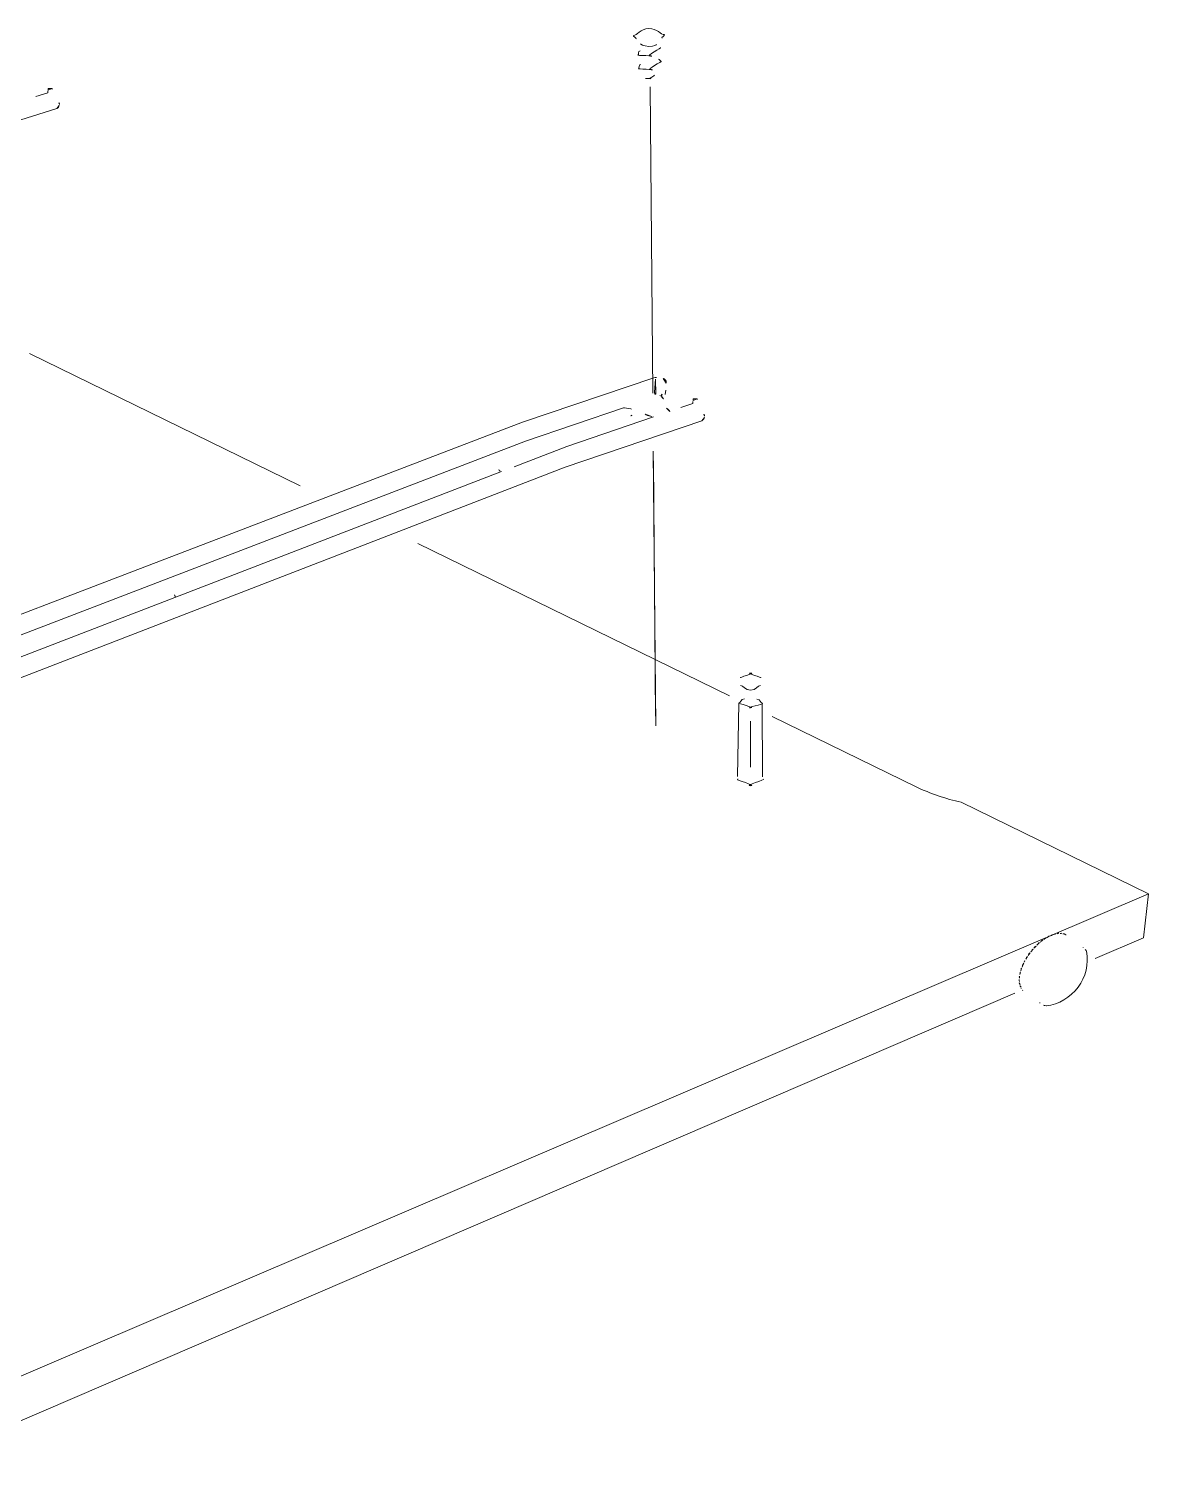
# Model space of a CAD drawing. Header units: metres. Extents: x -27.1 to 47.9, y -10.7 to 6.6.
# Drawn here: x 27.739 to 28.329, y 3.96 to 4.712 of the extents above; entities that cross this region are included whole.
import ezdxf

# ---------------------------------------------------------------- set-up
doc = ezdxf.new("R2010")
doc.units = ezdxf.units.M
doc.header["$MEASUREMENT"] = 0
doc.layers.add('PDF_Working_Num_Penna__255_Num_Penna__255_Num_Penna__255_Num_Penna__255_Num_Penna__255_Num_Penna__255', color=255, linetype='Continuous', lineweight=18)
doc.layers.add('PDF_Working_Num_Penna__7_Num_Penna__7_Num_Penna__7_Num_Penna__7_Num_Penna__7_Num_Penna__7', color=7, linetype='Continuous', lineweight=18)

msp = doc.modelspace()

# ---------------------------------------------------------------- linework, layer by layer
at = {"layer": 'PDF_Working_Num_Penna__255_Num_Penna__255_Num_Penna__255_Num_Penna__255_Num_Penna__255_Num_Penna__255', "color": 255, "linetype": 'Continuous', "lineweight": 18, "flags": 128}
for points in [[(28.06776, 4.52033), (28.06633, 4.68176)], [(28.06926, 4.35035), (28.06807, 4.48474)]]:
    msp.add_lwpolyline(points, dxfattribs=at)
at = {"layer": 'PDF_Working_Num_Penna__7_Num_Penna__7_Num_Penna__7_Num_Penna__7_Num_Penna__7_Num_Penna__7', "color": 7, "linetype": 'Continuous', "lineweight": 18, "flags": 128}
for points in [[(27.74924, 4.6785), (27.74303, 4.67654)], [(27.74937, 4.67952), (27.74924, 4.6785)], [(27.75155, 4.68072), (27.74966, 4.68074), (27.74953, 4.68055), (27.74945, 4.68029), (27.74941, 4.67994)], [(27.75155, 4.68072), (27.75168, 4.68048)], [(27.75396, 4.67028), (27.75432, 4.67047), (27.75462, 4.6707), (27.75491, 4.671), (27.75511, 4.67142), (27.75528, 4.67184)], [(27.75536, 4.67245), (27.75536, 4.6727), (27.75532, 4.67291), (27.7552, 4.67315), (27.75507, 4.67334)], [(28.06965, 4.52859), (28.06931, 4.52859), (28.06893, 4.52859), (28.06864, 4.52856)], [(28.06927, 4.52768), (28.06868, 4.52087), (28.06868, 4.52058), (28.06876, 4.52032), (28.06888, 4.52012), (28.06906, 4.51995), (28.06931, 4.51987)], [(28.07489, 4.52574), (28.07485, 4.52624), (28.07472, 4.52675), (28.07446, 4.52717), (28.07413, 4.52756), (28.07371, 4.52788), (28.07321, 4.52809)], [(28.07237, 4.51878), (28.07191, 4.51903), (28.07153, 4.51924)], [(28.07236, 4.51878), (28.07229, 4.51908), (28.07229, 4.51928), (28.07233, 4.51945), (28.07242, 4.51961), (28.07254, 4.51975), (28.07271, 4.51978)], [(28.07237, 4.51877), (28.07254, 4.51837), (28.0728, 4.51793), (28.07308, 4.51764), (28.07342, 4.51739)], [(28.07455, 4.52205), (28.07434, 4.5197)], [(28.09113, 4.51736), (28.0892, 4.51739), (28.08907, 4.51718), (28.08899, 4.51689), (28.08895, 4.51651)], [(28.09113, 4.51735), (28.09125, 4.5171)], [(28.05617, 4.51215), (28.05659, 4.51193)], [(28.0767, 4.5108), (28.07652, 4.51114), (28.07628, 4.51152), (28.07594, 4.51185), (28.07551, 4.51219), (28.07502, 4.51249)], [(28.08878, 4.51492), (28.08248, 4.51278)], [(28.0889, 4.51605), (28.08878, 4.51492)], [(28.05629, 4.5085), (28.05651, 4.50859), (28.05668, 4.50871), (28.05676, 4.50887)], [(28.06377, 4.5093), (28.06436, 4.509), (28.06502, 4.50871), (28.06574, 4.50845), (28.06654, 4.5082), (28.06734, 4.50803)], [(28.09357, 4.5059), (28.09394, 4.50611), (28.09424, 4.50636), (28.09453, 4.50669), (28.09474, 4.50715), (28.0949, 4.50761)], [(28.09499, 4.50829), (28.09499, 4.50854), (28.09495, 4.50878), (28.09483, 4.50905), (28.0947, 4.50925)], [(27.9868, 4.48012), (27.98684, 4.47988)], [(27.98696, 4.47962), (27.98747, 4.47932)], [(27.81591, 4.41424), (27.81595, 4.41394)], [(27.81608, 4.41364), (27.81654, 4.41339)], [(28.27183, 4.23138), (28.27153, 4.23116)], [(28.27302, 4.2323), (28.27283, 4.23234), (28.27262, 4.23219), (28.27239, 4.23197), (28.27228, 4.23173), (28.27206, 4.23159)], [(28.27485, 4.2335), (28.27466, 4.23353), (28.27445, 4.23344), (28.27423, 4.23329), (28.27405, 4.23302), (28.27354, 4.23266)], [(28.27663, 4.23451), (28.27645, 4.23455), (28.27623, 4.23445), (28.27602, 4.23431), (28.27585, 4.23408), (28.27534, 4.2338)], [(28.2783, 4.23524), (28.27798, 4.23522), (28.27766, 4.23491), (28.27712, 4.23469)], [(28.27999, 4.23574), (28.27981, 4.23578), (28.27961, 4.23571), (28.27937, 4.23548), (28.2789, 4.23538)], [(28.28159, 4.23604), (28.28125, 4.23598), (28.28103, 4.23581), (28.28057, 4.2357)], [(28.28306, 4.23602), (28.28272, 4.23594), (28.28257, 4.23585), (28.2822, 4.23586)], [(28.28441, 4.2357), (28.28408, 4.23569), (28.2837, 4.23565)], [(28.28441, 4.2357), (28.28519, 4.23512), (28.2854, 4.23521)], [(28.26504, 4.22373), (28.26481, 4.22357), (28.26458, 4.22336), (28.26448, 4.22313), (28.26449, 4.22286), (28.26413, 4.22229)], [(28.26636, 4.22571), (28.26614, 4.22556), (28.26597, 4.22536), (28.2658, 4.22512), (28.26576, 4.22488), (28.2654, 4.2243)], [(28.26793, 4.2276), (28.26771, 4.22746), (28.26749, 4.22731), (28.26731, 4.22702), (28.26726, 4.22678), (28.26678, 4.22628)], [(28.26952, 4.2293), (28.26933, 4.22927), (28.2691, 4.22912), (28.26893, 4.22883), (28.26881, 4.2286), (28.26834, 4.22811)], [(28.27123, 4.2309), (28.27103, 4.23089), (28.2708, 4.23072), (28.27064, 4.2305), (28.27054, 4.23026), (28.26999, 4.22978)], [(28.29435, 4.22855), (28.29425, 4.22871)], [(28.26192, 4.21764), (28.26176, 4.21741), (28.26164, 4.21712), (28.26161, 4.21693), (28.26164, 4.21674), (28.26147, 4.21619)], [(28.26267, 4.21956), (28.2625, 4.21939), (28.26239, 4.21916), (28.26236, 4.21897), (28.26239, 4.21877), (28.26215, 4.21818)], [(28.26275, 4.21966), (28.26305, 4.22026)], [(28.26335, 4.22083), (28.26332, 4.22104), (28.26344, 4.22127), (28.26361, 4.22156)], [(28.26068, 4.21121), (28.26062, 4.21162)], [(28.26067, 4.21121), (28.26083, 4.21067)], [(28.2608, 4.21292), (28.2607, 4.21308), (28.26074, 4.21326), (28.26079, 4.21351)], [(28.26082, 4.20959), (28.26071, 4.20974), (28.26076, 4.20998)], [(28.2608, 4.21291), (28.26083, 4.21241)], [(28.26082, 4.20959), (28.26098, 4.20943), (28.26111, 4.20907)], [(28.26136, 4.21563), (28.26114, 4.21541), (28.26109, 4.21517), (28.26104, 4.21492), (28.26114, 4.21478), (28.26104, 4.21422)], [(28.2612, 4.20818), (28.2611, 4.20832), (28.26113, 4.2085)], [(28.2612, 4.20818), (28.26147, 4.20793), (28.26162, 4.20765)], [(28.26173, 4.20693), (28.26165, 4.20719)], [(28.26258, 4.20593), (28.26248, 4.20607)], [(28.27161, 4.1994), (28.27141, 4.19931)], [(28.27379, 4.19803), (28.27343, 4.19816)], [(28.27478, 4.19779), (28.27496, 4.19776)]]:
    msp.add_lwpolyline(points, close=True, dxfattribs=at)
for points in [[(28.06776, 4.52033), (28.06633, 4.68176)], [(27.75396, 4.67028), (27.68317, 4.64793)], [(27.88217, 4.47162), (27.73971, 4.54128)], [(27.99922, 4.5051), (28.06834, 4.52847)], [(28.05617, 4.51215), (28.05286, 4.51265), (28.05261, 4.51268), (28.05235, 4.51265), (28.00068, 4.49511), (27.47014, 4.29135)], [(27.48961, 4.31003), (27.99922, 4.5051)], [(28.09356, 4.5059), (28.02172, 4.48135)], [(28.02243, 4.49229), (28.06817, 4.50791)], [(27.99478, 4.48163), (28.02243, 4.49229)], [(28.06931, 4.34522), (28.06803, 4.48987)], [(27.47123, 4.26852), (28.02172, 4.48135)], [(27.73469, 4.38142), (27.98806, 4.47908)], [(28.10821, 4.36109), (27.94416, 4.44131)], [(28.11303, 4.35721), (28.11236, 4.31852)], [(28.12542, 4.35721), (28.12553, 4.31841)], [(28.11928, 4.34763), (28.11928, 4.32341)], [(28.32867, 4.25686), (27.63344, 3.95951)], [(27.73092, 3.97756), (28.25834, 4.20451)]]:
    msp.add_lwpolyline(points, dxfattribs=at)
for points in [[(28.30062, 4.2227), (28.32608, 4.23365), (28.32867, 4.25686), (28.23009, 4.30499, -0.054644), (28.20639, 4.31308), (28.13067, 4.3501)], [(28.29537, 4.22747), (28.29574, 4.22708), (28.29597, 4.22685), (28.29616, 4.22655, -0.430137), (28.27478, 4.19779), (28.27411, 4.19798), (28.27379, 4.19803)]]:
    msp.add_lwpolyline(points, format="xyb", dxfattribs=at)
at = {"layer": 'PDF_Working_Num_Penna__7_Num_Penna__7_Num_Penna__7_Num_Penna__7_Num_Penna__7_Num_Penna__7', "color": 7, "linetype": 'Continuous', "lineweight": 18}
msp.add_arc((28.11418, 4.31699), 0.00174, 166.52367, 179.65387, dxfattribs=at)
for points in [[(28.05886, 4.70694), (28.05978, 4.70694), (28.05698, 4.70856), (28.0576, 4.70856)], [(28.05755, 4.70868), (28.05944, 4.70868), (28.06111, 4.71235), (28.06562, 4.71235)], [(28.06562, 4.71235), (28.07012, 4.71235), (28.07199, 4.70917), (28.07388, 4.70917)], [(28.07388, 4.70904), (28.0745, 4.70904), (28.0717, 4.70732), (28.07264, 4.70732)], [(28.06663, 4.69789), (28.07009, 4.69789), (28.0585, 4.69833), (28.05991, 4.69833)], [(28.05991, 4.69833), (28.06062, 4.69833), (28.05987, 4.70067), (28.06111, 4.70067)], [(28.06128, 4.7044), (28.06128, 4.7044), (28.06273, 4.703), (28.06574, 4.703)], [(28.07182, 4.70235), (28.07325, 4.70235), (28.06316, 4.69789), (28.06663, 4.69789)], [(28.06574, 4.703), (28.06875, 4.703), (28.06968, 4.70404), (28.06968, 4.70404)], [(28.07179, 4.70245), (28.07183, 4.70245), (28.07179, 4.70235), (28.07182, 4.70235)], [(28.06689, 4.69069), (28.07035, 4.69069), (28.05873, 4.69115), (28.06016, 4.69115)], [(28.06016, 4.69115), (28.06087, 4.69115), (28.06013, 4.69348), (28.06138, 4.69348)], [(28.07209, 4.69517), (28.07352, 4.69517), (28.06341, 4.69069), (28.06689, 4.69069)], [(28.07076, 4.69617), (28.07148, 4.69617), (28.07158, 4.69517), (28.07209, 4.69517)], [(28.06661, 4.68597), (28.06798, 4.68597), (28.06339, 4.68615), (28.06396, 4.68615)], [(28.06865, 4.68774), (28.06922, 4.68774), (28.06523, 4.68597), (28.06661, 4.68597)], [(28.11928, 4.37304), (28.12225, 4.37304), (28.1125, 4.37052), (28.1139, 4.37052)], [(28.12466, 4.37052), (28.12605, 4.37052), (28.11629, 4.37304), (28.11928, 4.37304)], [(28.11303, 4.35721), (28.11395, 4.35721), (28.11418, 4.35936), (28.11601, 4.35936)], [(28.11399, 4.36646), (28.11538, 4.36646), (28.11634, 4.36394), (28.11923, 4.36394)], [(28.11923, 4.36394), (28.12213, 4.36394), (28.12308, 4.36646), (28.12448, 4.36646)], [(28.12259, 4.3593), (28.12444, 4.3593), (28.12451, 4.35721), (28.12542, 4.35721)], [(28.11923, 4.35469), (28.12265, 4.35469), (28.11164, 4.35721), (28.11304, 4.35721)], [(28.12537, 4.35687), (28.12666, 4.35687), (28.1161, 4.35469), (28.11923, 4.35469)], [(28.12542, 4.35721), (28.12554, 4.35721), (28.12538, 4.35687), (28.12538, 4.35687)], [(28.11917, 4.31368), (28.12287, 4.31368), (28.1106, 4.317), (28.11245, 4.317)], [(28.12587, 4.31708), (28.12774, 4.31708), (28.11546, 4.31368), (28.11917, 4.31368)]]:
    msp.add_open_spline(points, degree=3, dxfattribs=at)

doc.saveas('drawing.dxf')
